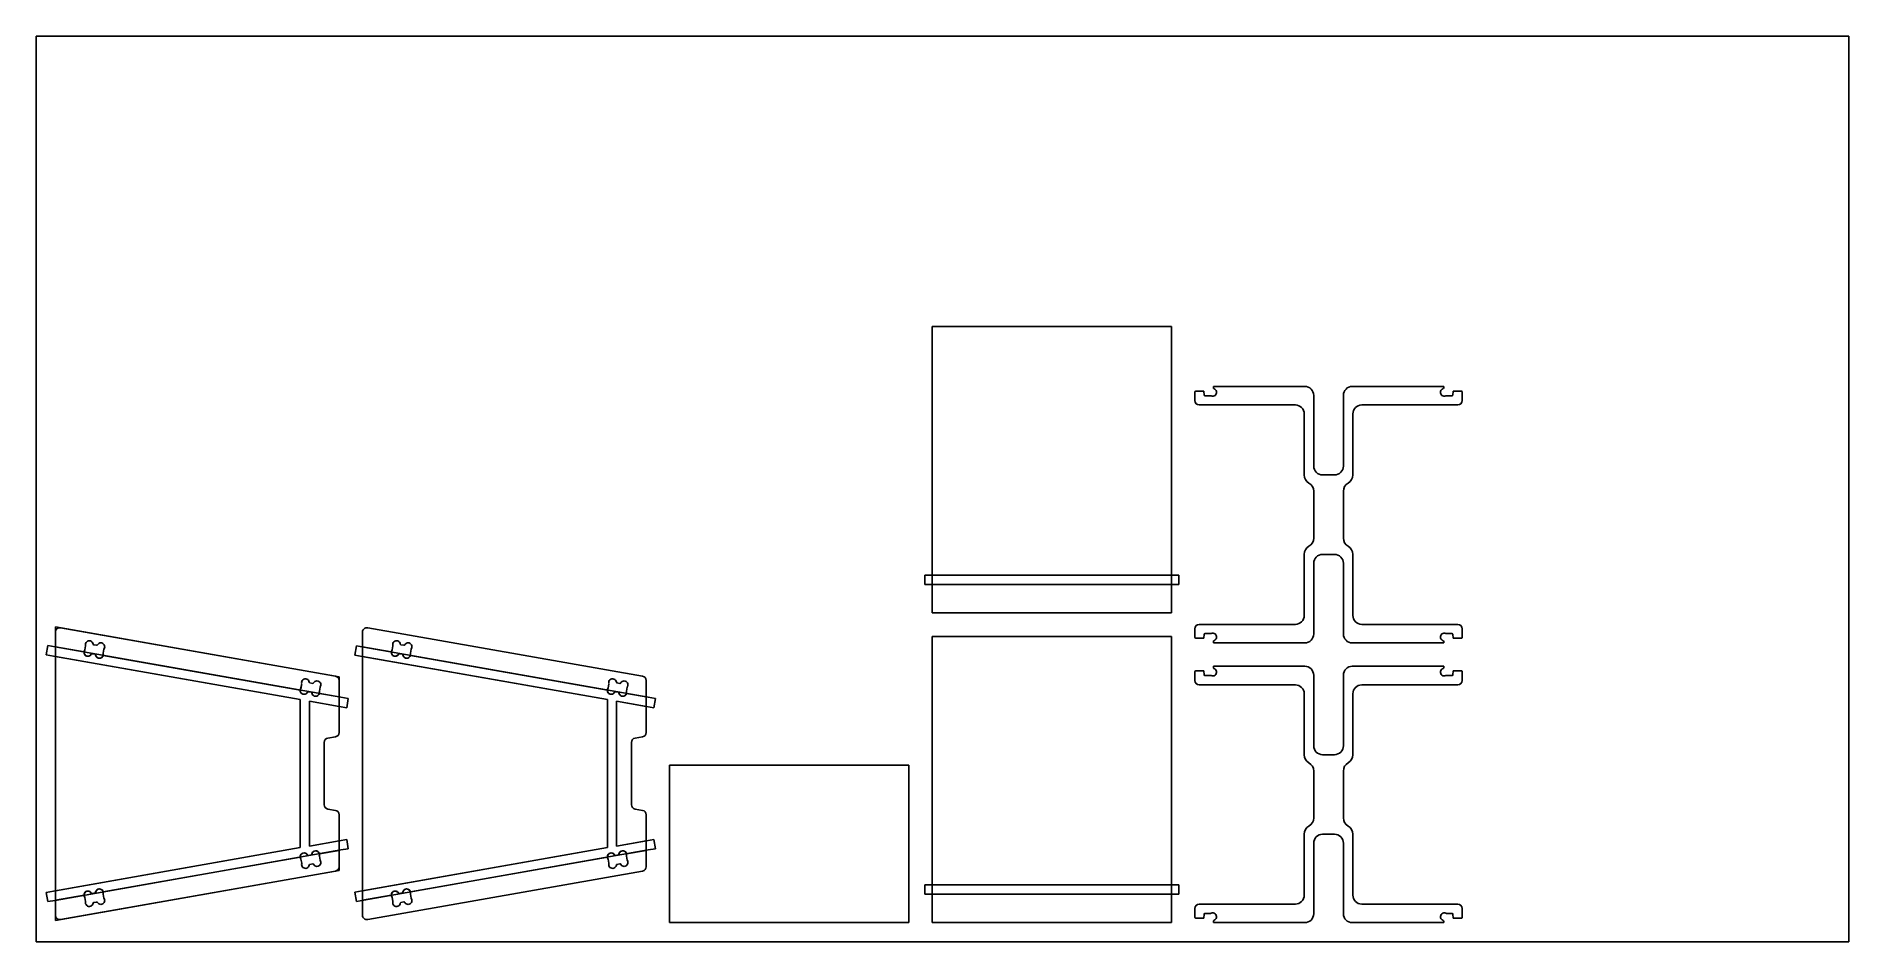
# Model space of a CAD drawing. Extents: x 0 to 2440, y 4 to 1224.
import ezdxf

# ---------------------------------------------------------------- set-up
doc = ezdxf.new("R2010")
doc.units = 0
doc.layers.get('0').update_dxf_attribs({"linetype": 'CONTINUOUS'})
for name, color, linetype in [('BOX_STOCK', 1, 'CONTINUOUS'), ('POCKETS', 171, 'CONTINUOUS'), ('PROFILES_INSIDE', 4, 'CONTINUOUS'), ('PROFILES_OUTSIDE', 6, 'CONTINUOUS')]:
    doc.layers.add(name, color=color, linetype=linetype)

msp = doc.modelspace()

# ---------------------------------------------------------------- linework, layer by layer
at = {"color": 7, "linetype": 'CONTINUOUS'}
for p, q in [((1528.4, 833.1), (1206.4, 833.1)), ((1206.4, 833.1), (1206.4, 498.2)), ((1528.4, 498.2), (1528.4, 833.1)), ((1559.9, 745.2), (1559.9, 733.5)), ((1560.9, 746.2), (1572.1, 746.2)), ((1572.1, 746.2), (1572.5, 740.9)), ((1573.5, 740), (1581.4, 740)), ((1584.9, 752.5), (1584.9, 750.5)), ((1707.9, 752.5), (1584.9, 752.5)), ((1719.9, 645.3), (1719.9, 740.5)), ((1759.9, 740.5), (1759.9, 645.3)), ((1894.9, 752.5), (1771.9, 752.5)), ((1894.9, 750.5), (1894.9, 752.5)), ((1898.3, 740), (1906.3, 740)), ((1907.3, 740.9), (1907.6, 746.2)), ((1907.6, 746.2), (1918.9, 746.2)), ((1919.9, 733.5), (1919.9, 745.2)), ((1565.9, 727.5), (1695.2, 727.5)), ((1707.2, 715.5), (1707.2, 633.3)), ((1772.6, 633.3), (1772.6, 715.5)), ((1784.6, 727.5), (1913.9, 727.5)), ((1719.9, 611.3), (1719.9, 548.2)), ((1747.9, 633.3), (1731.9, 633.3)), ((1759.9, 548.2), (1759.9, 611.3)), ((1707.2, 526.2), (1707.2, 444)), ((1719.9, 419), (1719.9, 514.2)), ((1731.9, 526.2), (1747.9, 526.2)), ((1759.9, 514.2), (1759.9, 419)), ((1772.6, 444), (1772.6, 526.2)), ((1528.4, 498.2), (1206.4, 498.2)), ((1206.4, 485.8), (1206.4, 498.2)), ((1528.4, 498.2), (1528.4, 485.8)), ((1206.4, 485.8), (1206.4, 447.3)), ((1206.4, 485.8), (1528.4, 485.8)), ((1528.4, 447.3), (1528.4, 485.8)), ((1206.4, 447.3), (1528.4, 447.3)), ((25.9, 401.6), (25.9, 421.5)), ((33, 427.4), (403, 362.2)), ((439.4, 421.5), (439.4, 401.6)), ((816.5, 362.2), (446.5, 427.4)), ((1528.4, 415.8), (1206.4, 415.8)), ((1206.4, 415.8), (1206.4, 80.9)), ((1528.4, 80.9), (1528.4, 415.8)), ((1559.9, 426), (1559.9, 414.3)), ((1695.2, 432), (1565.9, 432)), ((1572.5, 418.6), (1572.1, 413.3)), ((1581.4, 419.5), (1573.5, 419.5)), ((1913.9, 432), (1784.6, 432)), ((1906.3, 419.5), (1898.3, 419.5)), ((1907.6, 413.3), (1907.3, 418.6)), ((1919.9, 414.3), (1919.9, 426)), ((25.9, 401.6), (64.6, 394.8)), ((25.9, 401.6), (25.9, 388.7)), ((65.7, 397.6), (66.6, 402.9)), ((75.4, 392.4), (79.4, 391.7)), ((77.5, 404.5), (81.5, 403.8)), ((91.2, 398.6), (90.3, 393.2)), ((478.2, 394.8), (439.4, 401.6)), ((439.4, 388.7), (439.4, 401.6)), ((479.3, 397.6), (480.2, 402.9)), ((489, 392.3), (493, 391.6)), ((491.2, 404.5), (495.1, 403.8)), ((504.9, 398.6), (503.9, 393.2)), ((1572.1, 413.3), (1560.9, 413.3)), ((1584.9, 409), (1584.9, 407)), ((1584.9, 407), (1707.9, 407)), ((1771.9, 407), (1894.9, 407)), ((1894.9, 407), (1894.9, 409)), ((1918.9, 413.3), (1907.6, 413.3)), ((25.9, 73), (25.9, 388.7)), ((355.6, 330.6), (25.9, 388.7)), ((90.3, 390.2), (355.6, 343.5)), ((439.4, 388.7), (439.4, 73)), ((439.4, 388.7), (769.1, 330.6)), ((769.1, 343.5), (504, 390.2)), ((1559.9, 368.3), (1559.9, 356.5)), ((1560.9, 369.3), (1572.1, 369.3)), ((1572.1, 369.3), (1572.5, 364)), ((1584.9, 375.5), (1584.9, 373.5)), ((1707.9, 375.5), (1584.9, 375.5)), ((1894.9, 375.5), (1771.9, 375.5)), ((1894.9, 373.5), (1894.9, 375.5)), ((1907.3, 364), (1907.6, 369.3)), ((1907.6, 369.3), (1918.9, 369.3)), ((1919.9, 356.5), (1919.9, 368.3)), ((356.6, 346.3), (357.6, 351.6)), ((368.5, 353.2), (372.5, 352.5)), ((382.2, 347.3), (381.3, 341.9)), ((407.9, 356.3), (407.9, 334.2)), ((770.1, 346.3), (771.1, 351.6)), ((782, 353.2), (786, 352.5)), ((795.7, 347.3), (794.7, 341.9)), ((821.4, 334.2), (821.4, 356.3)), ((1565.9, 350.5), (1695.2, 350.5)), ((1573.5, 363), (1581.4, 363)), ((1719.9, 268.4), (1719.9, 363.5)), ((1759.9, 363.5), (1759.9, 268.4)), ((1784.6, 350.5), (1913.9, 350.5)), ((1898.3, 363), (1906.3, 363)), ((355.6, 131.2), (355.6, 330.6)), ((366.4, 341.1), (370.3, 340.4)), ((367.9, 328.4), (367.9, 133.3)), ((407.9, 321.4), (367.9, 328.4)), ((381.3, 338.9), (407.9, 334.2)), ((407.9, 321.4), (407.9, 334.2)), ((407.9, 321.4), (407.9, 286.3)), ((769.1, 330.6), (769.1, 131.2)), ((779.8, 341.1), (783.8, 340.4)), ((781.4, 133.3), (781.4, 328.4)), ((781.4, 328.4), (821.4, 321.4)), ((821.4, 334.2), (794.8, 338.9)), ((821.4, 334.2), (821.4, 321.4)), ((821.4, 286.3), (821.4, 321.4)), ((1707.2, 338.5), (1707.2, 256.4)), ((1772.6, 256.4), (1772.6, 338.5)), ((387.9, 189), (387.9, 272.8)), ((392.9, 278.7), (403, 280.4)), ((801.4, 272.8), (801.4, 189)), ((816.5, 280.4), (806.4, 278.7)), ((1747.9, 256.4), (1731.9, 256.4)), ((1174.9, 242.1), (852.9, 242.1)), ((852.9, 242.1), (852.9, 30.1)), ((1174.9, 30.1), (1174.9, 242.1)), ((1719.9, 234.4), (1719.9, 171.2)), ((1759.9, 171.2), (1759.9, 234.4)), ((403, 181.3), (392.9, 183.1)), ((407.9, 175.4), (407.9, 140.4)), ((806.4, 183.1), (816.5, 181.3)), ((821.4, 140.4), (821.4, 175.4)), ((1707.2, 149.2), (1707.2, 67.1)), ((1731.9, 149.2), (1747.9, 149.2)), ((1772.6, 67.1), (1772.6, 149.2)), ((25.9, 73), (355.6, 131.2)), ((367.9, 133.3), (407.9, 140.4)), ((407.9, 127.5), (381.3, 122.8)), ((407.9, 127.5), (407.9, 140.4)), ((407.9, 127.5), (407.9, 105.5)), ((769.1, 131.2), (439.4, 73)), ((821.4, 140.4), (781.4, 133.3)), ((794.8, 122.8), (821.4, 127.5)), ((821.4, 140.4), (821.4, 127.5)), ((821.4, 105.5), (821.4, 127.5)), ((1719.9, 42.1), (1719.9, 137.2)), ((1759.9, 137.2), (1759.9, 42.1)), ((403, 99.6), (33, 34.3)), ((355.6, 118.3), (90.3, 71.5)), ((357.6, 110.1), (356.6, 115.5)), ((370.3, 121.4), (366.4, 120.7)), ((372.5, 109.3), (368.5, 108.6)), ((381.3, 119.8), (382.2, 114.5)), ((446.5, 34.3), (816.5, 99.6)), ((504, 71.5), (769.1, 118.3)), ((771.1, 110.1), (770.1, 115.5)), ((783.8, 121.4), (779.8, 120.7)), ((786, 109.3), (782, 108.6)), ((794.7, 119.8), (795.7, 114.5)), ((1206.4, 80.9), (1528.4, 80.9)), ((1206.4, 68.6), (1206.4, 80.9)), ((1528.4, 80.9), (1528.4, 68.6)), ((25.9, 73), (25.9, 60.2)), ((64.6, 67), (25.9, 60.2)), ((25.9, 40.2), (25.9, 60.2)), ((66.6, 58.8), (65.7, 64.2)), ((79.4, 70.1), (75.4, 69.4)), ((81.5, 57.9), (77.5, 57.2)), ((90.3, 68.5), (91.2, 63.2)), ((439.4, 60.2), (439.4, 73)), ((439.4, 60.2), (478.2, 67)), ((439.4, 60.2), (439.4, 40.2)), ((480.2, 58.9), (479.3, 64.2)), ((493, 70.1), (489, 69.4)), ((495.1, 58), (491.2, 57.3)), ((503.9, 68.5), (504.9, 63.2)), ((1206.4, 68.6), (1206.4, 30.1)), ((1528.4, 68.6), (1206.4, 68.6)), ((1528.4, 30.1), (1528.4, 68.6)), ((1559.9, 49.1), (1559.9, 37.3)), ((1695.2, 55.1), (1565.9, 55.1)), ((1913.9, 55.1), (1784.6, 55.1)), ((1919.9, 37.3), (1919.9, 49.1)), ((852.9, 30.1), (1174.9, 30.1)), ((1206.4, 30.1), (1528.4, 30.1)), ((1572.1, 36.3), (1560.9, 36.3)), ((1572.5, 41.6), (1572.1, 36.3)), ((1581.4, 42.6), (1573.5, 42.6)), ((1584.9, 32.1), (1584.9, 30.1)), ((1584.9, 30.1), (1707.9, 30.1)), ((1771.9, 30.1), (1894.9, 30.1)), ((1894.9, 30.1), (1894.9, 32.1)), ((1906.3, 42.6), (1898.3, 42.6)), ((1907.6, 36.3), (1907.3, 41.6)), ((1918.9, 36.3), (1907.6, 36.3))]:
    msp.add_line(p, q, dxfattribs=at)
for centre, radius, start, end in [((1560.9, 745.2), 1, 90, 180), ((1565.9, 733.5), 6, 180, 270), ((1573.5, 741), 1, 183.6619, 270), ((1581.4, 739), 1, 65.1121, 90), ((1584, 744.6), 5.17, 245.1121, 72.3995), ((1585.9, 750.5), 1, 180, 252.3995), ((1707.9, 740.5), 12, 0, 90), ((1771.9, 740.5), 12, 90, 180), ((1895.7, 744.6), 5.17, 107.6005, 294.8879), ((1893.9, 750.5), 1, 287.6005, 0), ((1898.3, 739), 1, 90, 114.8879), ((1906.3, 741), 1, 270, 356.3381), ((1913.9, 733.5), 6, 270, 0), ((1918.9, 745.2), 1, 0, 90), ((1695.2, 715.5), 12, 0, 90), ((1784.6, 715.5), 12, 90, 180), ((1731.9, 645.3), 12, 180, 270), ((1747.9, 645.3), 12, 270, 0), ((1719.9, 633.3), 12.7, 180, 240), ((1707.2, 611.3), 12.7, 0, 60), ((1772.6, 611.3), 12.7, 120, 180), ((1759.9, 633.3), 12.7, 300, 0), ((1719.9, 526.2), 12.7, 120, 180), ((1707.2, 548.2), 12.7, 300, 0), ((1772.6, 548.2), 12.7, 180, 240), ((1759.9, 526.2), 12.7, 0, 60), ((1731.9, 514.2), 12, 90, 180), ((1747.9, 514.2), 12, 0, 90), ((1695.2, 444), 12, 270, 0), ((1784.6, 444), 12, 180, 270), ((31.9, 421.5), 6, 80, 180), ((445.4, 421.5), 6, 80, 180), ((1565.9, 426), 6, 90, 180), ((1573.5, 418.5), 1, 90, 176.3381), ((1581.4, 420.5), 1, 270, 294.8879), ((1584, 414.9), 5.17, 287.6005, 114.8879), ((1707.9, 419), 12, 270, 0), ((1771.9, 419), 12, 180, 270), ((1895.7, 414.9), 5.17, 65.1121, 252.3995), ((1898.3, 420.5), 1, 245.1121, 270), ((1906.3, 418.5), 1, 3.6619, 90), ((1913.9, 426), 6, 0, 90), ((69.7, 394.2), 5.17, 145.1121, 173.9447), ((69.7, 394.2), 5.17, 173.9447, 332.3995), ((64.7, 397.8), 1, 325.1121, 350), ((71.6, 404.7), 5.17, 7.6005, 194.8878), ((65.6, 403.1), 1, 350, 14.8878), ((75.2, 391.4), 1, 80, 152.3995), ((77.7, 405.5), 1, 187.6005, 260), ((79.2, 390.7), 1, 7.6005, 80), ((85.3, 391.5), 5.17, 187.6005, 346.0552), ((81.7, 404.8), 1, 260, 332.3995), ((87.2, 401.9), 5.17, 325.1122, 152.3995), ((91.3, 393.1), 1, 170, 194.8879), ((85.3, 391.5), 5.17, 346.0552, 14.8879), ((92.2, 398.4), 1, 145.1122, 170), ((483.4, 394.2), 5.17, 145.1121, 173.9447), ((483.4, 394.2), 5.17, 173.9447, 332.3995), ((478.3, 397.7), 1, 325.1121, 350), ((485.2, 404.7), 5.17, 7.6005, 194.8878), ((479.3, 403.1), 1, 350, 14.8878), ((488.8, 391.4), 1, 80, 152.3995), ((491.3, 405.5), 1, 187.6005, 260), ((492.8, 390.6), 1, 7.6005, 80), ((498.9, 391.5), 5.17, 187.6005, 346.0552), ((495.3, 404.8), 1, 260, 332.3995), ((500.8, 401.9), 5.17, 325.1122, 152.3995), ((504.9, 393.1), 1, 170, 194.8879), ((498.9, 391.5), 5.17, 346.0552, 14.8879), ((505.8, 398.4), 1, 145.1122, 170), ((1560.9, 414.3), 1, 180, 270), ((1585.9, 409), 1, 107.6005, 180), ((1893.9, 409), 1, 0, 72.3995), ((1918.9, 414.3), 1, 270, 0), ((1560.9, 368.3), 1, 90, 180), ((1584, 367.6), 5.17, 245.1121, 72.3995), ((1585.9, 373.5), 1, 180, 252.3995), ((1707.9, 363.5), 12, 0, 90), ((1771.9, 363.5), 12, 90, 180), ((1895.7, 367.6), 5.17, 107.6005, 294.8879), ((1893.9, 373.5), 1, 287.6005, 0), ((1918.9, 368.3), 1, 0, 90), ((360.7, 342.9), 5.17, 145.1121, 173.9447), ((360.7, 342.9), 5.17, 173.9447, 332.3995), ((355.7, 346.5), 1, 325.1121, 350), ((362.6, 353.4), 5.17, 7.6005, 194.8878), ((356.6, 351.8), 1, 350, 14.8878), ((368.7, 354.2), 1, 187.6005, 260), ((372.7, 353.5), 1, 260, 332.3995), ((378.1, 350.6), 5.17, 325.1122, 152.3995), ((382.3, 341.8), 1, 170, 194.8879), ((383.2, 347.1), 1, 145.1122, 170), ((401.9, 356.3), 6, 0, 80), ((774.2, 342.9), 5.17, 173.9447, 332.3995), ((774.2, 342.9), 5.17, 145.1121, 173.9447), ((769.1, 346.5), 1, 325.1121, 350), ((776, 353.4), 5.17, 7.6005, 194.8878), ((770.1, 351.8), 1, 350, 14.8878), ((782.2, 354.2), 1, 187.6005, 260), ((786.1, 353.5), 1, 260, 332.3995), ((791.6, 350.6), 5.17, 325.1122, 152.3995), ((795.7, 341.8), 1, 170, 194.8879), ((796.7, 347.1), 1, 145.1122, 170), ((815.4, 356.3), 6, 0, 80), ((1565.9, 356.5), 6, 180, 270), ((1573.5, 364), 1, 183.6619, 270), ((1581.4, 362), 1, 65.1121, 90), ((1695.2, 338.5), 12, 0, 90), ((1784.6, 338.5), 12, 90, 180), ((1898.3, 362), 1, 90, 114.8879), ((1906.3, 364), 1, 270, 356.3381), ((1913.9, 356.5), 6, 270, 0), ((366.2, 340.1), 1, 80, 152.3995), ((370.2, 339.4), 1, 7.6005, 80), ((376.3, 340.2), 5.17, 187.6005, 346.0552), ((376.3, 340.2), 5.17, 346.0552, 14.8879), ((779.7, 340.1), 1, 80, 152.3995), ((783.7, 339.4), 1, 7.6005, 80), ((789.8, 340.2), 5.17, 187.6005, 346.0552), ((789.8, 340.2), 5.17, 346.0552, 14.8879), ((393.9, 272.8), 6, 100, 180), ((401.9, 286.3), 6, 280, 0), ((807.4, 272.8), 6, 100, 180), ((815.4, 286.3), 6, 280, 0), ((1719.9, 256.4), 12.7, 180, 240), ((1707.2, 234.4), 12.7, 0, 60), ((1731.9, 268.4), 12, 180, 270), ((1747.9, 268.4), 12, 270, 0), ((1772.6, 234.4), 12.7, 120, 180), ((1759.9, 256.4), 12.7, 300, 0), ((393.9, 189), 6, 180, 260), ((401.9, 175.4), 6, 0, 80), ((807.4, 189), 6, 180, 260), ((815.4, 175.4), 6, 0, 80), ((1707.2, 171.2), 12.7, 300, 0), ((1772.6, 171.2), 12.7, 180, 240), ((1719.9, 149.2), 12.7, 120, 180), ((1731.9, 137.2), 12, 90, 180), ((1747.9, 137.2), 12, 0, 90), ((1759.9, 149.2), 12.7, 0, 60), ((360.7, 118.8), 5.17, 27.6005, 186.0552), ((370.2, 122.4), 1, 280, 352.3995), ((376.3, 121.6), 5.17, 13.9447, 172.3995), ((376.3, 121.6), 5.17, 345.1122, 13.9447), ((774.2, 118.8), 5.17, 27.6005, 186.0552), ((783.7, 122.4), 1, 280, 352.3995), ((789.8, 121.6), 5.17, 13.9447, 172.3995), ((789.8, 121.6), 5.17, 345.1122, 13.9447), ((360.7, 118.8), 5.17, 186.0552, 214.8878), ((355.7, 115.3), 1, 10, 34.8878), ((362.6, 108.4), 5.17, 165.1121, 352.3995), ((356.6, 110), 1, 345.1121, 10), ((366.2, 121.7), 1, 207.6005, 280), ((368.7, 107.6), 1, 100, 172.3995), ((372.7, 108.3), 1, 27.6005, 100), ((378.1, 111.1), 5.17, 207.6005, 34.8879), ((382.3, 120), 1, 165.1122, 190), ((383.2, 114.7), 1, 190, 214.8879), ((401.9, 105.5), 6, 280, 0), ((774.2, 118.8), 5.17, 186.0552, 214.8878), ((769.1, 115.3), 1, 10, 34.8878), ((776, 108.4), 5.17, 165.1121, 352.3995), ((770.1, 110), 1, 345.1121, 10), ((779.7, 121.7), 1, 207.6005, 280), ((782.2, 107.6), 1, 100, 172.3995), ((786.1, 108.3), 1, 27.6005, 100), ((791.6, 111.1), 5.17, 207.6005, 34.8879), ((795.7, 120), 1, 165.1122, 190), ((796.7, 114.7), 1, 190, 214.8879), ((815.4, 105.5), 6, 280, 0), ((85.3, 70.3), 5.17, 13.9447, 172.3995), ((498.9, 70.3), 5.17, 13.9447, 172.3995), ((69.7, 67.5), 5.17, 27.6005, 186.0552), ((69.7, 67.5), 5.17, 186.0552, 214.8878), ((64.7, 64), 1, 10, 34.8878), ((71.6, 57.1), 5.17, 165.1121, 352.3995), ((65.6, 58.7), 1, 345.1121, 10), ((75.2, 70.4), 1, 207.6005, 280), ((77.7, 56.3), 1, 100, 172.3995), ((79.2, 71.1), 1, 280, 352.3995), ((81.7, 57), 1, 27.6005, 100), ((87.2, 59.8), 5.17, 207.6005, 34.8879), ((85.3, 70.3), 5.17, 345.1122, 13.9447), ((91.3, 68.7), 1, 165.1122, 190), ((92.2, 63.3), 1, 190, 214.8879), ((483.4, 67.5), 5.17, 27.6005, 186.0552), ((483.4, 67.5), 5.17, 186.0552, 214.8878), ((478.3, 64), 1, 10, 34.8878), ((485.2, 57.1), 5.17, 165.1121, 352.3995), ((479.3, 58.7), 1, 345.1121, 10), ((488.8, 70.4), 1, 207.6005, 280), ((491.3, 56.3), 1, 100, 172.3995), ((492.8, 71.1), 1, 280, 352.3995), ((495.3, 57), 1, 27.6005, 100), ((500.8, 59.8), 5.17, 207.6005, 34.8879), ((498.9, 70.3), 5.17, 345.1122, 13.9447), ((504.9, 68.7), 1, 165.1122, 190), ((505.8, 63.4), 1, 190, 214.8879), ((1565.9, 49.1), 6, 90, 180), ((1695.2, 67.1), 12, 270, 0), ((1784.6, 67.1), 12, 180, 270), ((1913.9, 49.1), 6, 0, 90), ((31.9, 40.2), 6, 180, 280), ((445.4, 40.2), 6, 180, 280), ((1560.9, 37.3), 1, 180, 270), ((1573.5, 41.6), 1, 90, 176.3381), ((1581.4, 43.6), 1, 270, 294.8879), ((1584, 38), 5.17, 287.6005, 114.8879), ((1585.9, 32.1), 1, 107.6005, 180), ((1707.9, 42.1), 12, 270, 0), ((1771.9, 42.1), 12, 180, 270), ((1895.7, 38), 5.17, 65.1121, 252.3995), ((1893.9, 32.1), 1, 0, 72.3995), ((1898.3, 43.6), 1, 245.1121, 270), ((1906.3, 41.6), 1, 3.6619, 90), ((1918.9, 37.3), 1, 270, 0)]:
    msp.add_arc(centre, radius, start, end, dxfattribs=at)
at = {"layer": 'BOX_STOCK'}
for p, q in [((2440.2, 1224.3), (0.2, 1224.3)), ((0.2, 1224.3), (0.2, 4.3)), ((2440.2, 4.3), (2440.2, 1224.3)), ((0.2, 4.3), (2440.2, 4.3))]:
    msp.add_line(p, q, dxfattribs=at)
at = {"layer": 'POCKETS'}
for p, q in [((1538.4, 498.2), (1196.4, 498.2)), ((1196.4, 498.2), (1196.4, 485.8)), ((1538.4, 485.8), (1538.4, 498.2)), ((1196.4, 485.8), (1538.4, 485.8)), ((15.8, 403.4), (13.6, 390.9)), ((13.6, 390.9), (23.5, 389.2)), ((25.7, 401.6), (15.8, 403.4)), ((410.4, 333.8), (25.7, 401.6)), ((431.4, 403), (429.2, 390.5)), ((429.2, 390.5), (439, 388.8)), ((441.2, 401.3), (431.4, 403)), ((823.9, 333.8), (441.2, 401.3)), ((23.5, 389.2), (355.6, 330.6)), ((439, 388.8), (769.1, 330.6)), ((355.6, 330.6), (355.6, 131.2)), ((367.9, 328.4), (408.2, 321.3)), ((367.9, 133.3), (367.9, 328.4)), ((408.2, 321.3), (418.1, 319.6)), ((420.3, 332.1), (410.4, 333.8)), ((418.1, 319.6), (420.3, 332.1)), ((769.1, 330.6), (769.1, 131.2)), ((781.4, 328.4), (821.7, 321.3)), ((781.4, 133.3), (781.4, 328.4)), ((821.7, 321.3), (831.6, 319.6)), ((833.8, 332.1), (823.9, 333.8)), ((831.6, 319.6), (833.8, 332.1)), ((355.6, 131.2), (23.5, 72.6)), ((25.7, 60.1), (410.4, 128)), ((408.2, 140.4), (367.9, 133.3)), ((418.1, 142.2), (408.2, 140.4)), ((410.4, 128), (420.3, 129.7)), ((420.3, 129.7), (418.1, 142.2)), ((769.1, 131.2), (439, 73)), ((441.2, 60.5), (823.9, 128)), ((821.7, 140.4), (781.4, 133.3)), ((831.6, 142.2), (821.7, 140.4)), ((823.9, 128), (833.8, 129.7)), ((833.8, 129.7), (831.6, 142.2)), ((1538.4, 80.9), (1196.4, 80.9)), ((1196.4, 80.9), (1196.4, 68.6)), ((1538.4, 68.6), (1538.4, 80.9)), ((23.5, 72.6), (13.6, 70.9)), ((13.6, 70.9), (15.8, 58.4)), ((15.8, 58.4), (25.7, 60.1)), ((439, 73), (429.2, 71.2)), ((429.2, 71.2), (431.4, 58.7)), ((431.4, 58.7), (441.2, 60.5)), ((1196.4, 68.6), (1538.4, 68.6))]:
    msp.add_line(p, q, dxfattribs=at)
at = {"layer": 'PROFILES_INSIDE'}
for p, q in [((66.6, 402.9), (65.7, 397.6)), ((75.4, 392.4), (79.4, 391.7)), ((81.5, 403.8), (77.5, 404.5)), ((90.3, 393.2), (91.2, 398.6)), ((480.2, 402.9), (479.3, 397.6)), ((489, 392.3), (493, 391.6)), ((495.1, 403.8), (491.2, 404.5)), ((503.9, 393.2), (504.9, 398.6)), ((357.6, 351.6), (356.6, 346.3)), ((372.5, 352.5), (368.5, 353.2)), ((381.3, 341.9), (382.2, 347.3)), ((771.1, 351.6), (770.1, 346.3)), ((786, 352.5), (782, 353.2)), ((794.7, 341.9), (795.7, 347.3)), ((366.4, 341.1), (370.3, 340.4)), ((779.8, 341.1), (783.8, 340.4)), ((356.6, 115.5), (357.6, 110.1)), ((370.3, 121.4), (366.4, 120.7)), ((368.5, 108.6), (372.5, 109.3)), ((382.2, 114.5), (381.3, 119.8)), ((770.1, 115.5), (771.1, 110.1)), ((783.8, 121.4), (779.8, 120.7)), ((782, 108.6), (786, 109.3)), ((795.7, 114.5), (794.7, 119.8)), ((65.7, 64.2), (66.6, 58.8)), ((79.4, 70.1), (75.4, 69.4)), ((77.5, 57.2), (81.5, 57.9)), ((91.2, 63.2), (90.3, 68.5)), ((479.3, 64.2), (480.2, 58.9)), ((493, 70.1), (489, 69.4)), ((491.2, 57.3), (495.1, 58)), ((504.9, 63.2), (503.9, 68.5))]:
    msp.add_line(p, q, dxfattribs=at)
for centre, radius, start, end in [((69.7, 394.2), 5.17, 145.1121, 332.3995), ((64.7, 397.8), 1, 325.1121, 350), ((71.6, 404.7), 5.17, 7.6005, 194.8878), ((65.6, 403.1), 1, 350, 14.8878), ((75.2, 391.4), 1, 80, 152.3995), ((77.7, 405.5), 1, 187.6005, 260), ((79.2, 390.7), 1, 7.6005, 80), ((85.3, 391.5), 5.17, 187.6005, 14.8879), ((81.7, 404.8), 1, 260, 332.3995), ((87.2, 401.9), 5.17, 325.1122, 152.3995), ((91.3, 393.1), 1, 170, 194.8879), ((92.2, 398.4), 1, 145.1122, 170), ((483.4, 394.2), 5.17, 145.1121, 332.3995), ((478.3, 397.7), 1, 325.1121, 350), ((485.2, 404.7), 5.17, 7.6005, 194.8878), ((479.3, 403.1), 1, 350, 14.8878), ((488.8, 391.4), 1, 80, 152.3995), ((491.3, 405.5), 1, 187.6005, 260), ((492.8, 390.6), 1, 7.6005, 80), ((498.9, 391.5), 5.17, 187.6005, 14.8879), ((495.3, 404.8), 1, 260, 332.3995), ((500.8, 401.9), 5.17, 325.1122, 152.3995), ((504.9, 393.1), 1, 170, 194.8879), ((505.8, 398.4), 1, 145.1122, 170), ((360.7, 342.9), 5.17, 145.1121, 332.3995), ((355.7, 346.5), 1, 325.1121, 350), ((362.6, 353.4), 5.17, 7.6005, 194.8878), ((356.6, 351.8), 1, 350, 14.8878), ((368.7, 354.2), 1, 187.6005, 260), ((372.7, 353.5), 1, 260, 332.3995), ((378.1, 350.6), 5.17, 325.1122, 152.3995), ((382.3, 341.8), 1, 170, 194.8879), ((383.2, 347.1), 1, 145.1122, 170), ((774.2, 342.9), 5.17, 145.1121, 332.3995), ((769.1, 346.5), 1, 325.1121, 350), ((776, 353.4), 5.17, 7.6005, 194.8878), ((770.1, 351.8), 1, 350, 14.8878), ((782.2, 354.2), 1, 187.6005, 260), ((786.1, 353.5), 1, 260, 332.3995), ((791.6, 350.6), 5.17, 325.1122, 152.3995), ((795.7, 341.8), 1, 170, 194.8879), ((796.7, 347.1), 1, 145.1122, 170), ((366.2, 340.1), 1, 80, 152.3995), ((370.2, 339.4), 1, 7.6005, 80), ((376.3, 340.2), 5.17, 187.6005, 14.8879), ((779.7, 340.1), 1, 80, 152.3995), ((783.7, 339.4), 1, 7.6005, 80), ((789.8, 340.2), 5.17, 187.6005, 14.8879), ((360.7, 118.8), 5.17, 27.6005, 214.8878), ((370.2, 122.4), 1, 280, 352.3995), ((376.3, 121.6), 5.17, 345.1122, 172.3995), ((774.2, 118.8), 5.17, 27.6005, 214.8878), ((783.7, 122.4), 1, 280, 352.3995), ((789.8, 121.6), 5.17, 345.1122, 172.3995), ((355.7, 115.3), 1, 10, 34.8878), ((362.6, 108.4), 5.17, 165.1121, 352.3995), ((356.6, 110), 1, 345.1121, 10), ((366.2, 121.7), 1, 207.6005, 280), ((368.7, 107.6), 1, 100, 172.3995), ((372.7, 108.3), 1, 27.6005, 100), ((378.1, 111.1), 5.17, 207.6005, 34.8879), ((382.3, 120), 1, 165.1122, 190), ((383.2, 114.7), 1, 190, 214.8879), ((401.9, 105.5), 6, 280, 0), ((769.1, 115.3), 1, 10, 34.8878), ((776, 108.4), 5.17, 165.1121, 352.3995), ((770.1, 110), 1, 345.1121, 10), ((779.7, 121.7), 1, 207.6005, 280), ((782.2, 107.6), 1, 100, 172.3995), ((786.1, 108.3), 1, 27.6005, 100), ((791.6, 111.1), 5.17, 207.6005, 34.8879), ((795.7, 120), 1, 165.1122, 190), ((796.7, 114.7), 1, 190, 214.8879), ((85.3, 70.3), 5.17, 345.1122, 172.3995), ((498.9, 70.3), 5.17, 345.1122, 172.3995), ((69.7, 67.5), 5.17, 27.6005, 214.8878), ((64.7, 64), 1, 10, 34.8878), ((71.6, 57.1), 5.17, 165.1121, 352.3995), ((65.6, 58.7), 1, 345.1121, 10), ((75.2, 70.4), 1, 207.6005, 280), ((77.7, 56.3), 1, 100, 172.3995), ((79.2, 71.1), 1, 280, 352.3995), ((81.7, 57), 1, 27.6005, 100), ((87.2, 59.8), 5.17, 207.6005, 34.8879), ((91.3, 68.7), 1, 165.1122, 190), ((92.2, 63.3), 1, 190, 214.8879), ((483.4, 67.5), 5.17, 27.6005, 214.8878), ((478.3, 64), 1, 10, 34.8878), ((485.2, 57.1), 5.17, 165.1121, 352.3995), ((479.3, 58.7), 1, 345.1121, 10), ((488.8, 70.4), 1, 207.6005, 280), ((491.3, 56.3), 1, 100, 172.3995), ((492.8, 71.1), 1, 280, 352.3995), ((495.3, 57), 1, 27.6005, 100), ((500.8, 59.8), 5.17, 207.6005, 34.8879), ((504.9, 68.7), 1, 165.1122, 190), ((505.8, 63.4), 1, 190, 214.8879)]:
    msp.add_arc(centre, radius, start, end, dxfattribs=at)
at = {"layer": 'PROFILES_OUTSIDE'}
for p, q in [((1206.4, 833.1), (1206.4, 447.3)), ((1528.4, 833.1), (1206.4, 833.1)), ((1528.4, 447.3), (1528.4, 833.1)), ((1559.9, 745.2), (1559.9, 733.5)), ((1572.1, 746.2), (1560.9, 746.2)), ((1572.5, 740.9), (1572.1, 746.2)), ((1581.4, 740), (1573.5, 740)), ((1584.9, 752.5), (1584.9, 750.5)), ((1707.9, 752.5), (1584.9, 752.5)), ((1719.9, 645.3), (1719.9, 740.5)), ((1759.9, 740.5), (1759.9, 645.3)), ((1894.9, 752.5), (1771.9, 752.5)), ((1894.9, 750.5), (1894.9, 752.5)), ((1906.3, 740), (1898.3, 740)), ((1907.6, 746.2), (1907.3, 740.9)), ((1918.9, 746.2), (1907.6, 746.2)), ((1919.9, 733.5), (1919.9, 745.2)), ((1565.9, 727.5), (1695.2, 727.5)), ((1707.2, 715.5), (1707.2, 633.3)), ((1772.6, 633.3), (1772.6, 715.5)), ((1784.6, 727.5), (1913.9, 727.5)), ((1719.9, 611.3), (1719.9, 548.2)), ((1747.9, 633.3), (1731.9, 633.3)), ((1759.9, 548.2), (1759.9, 611.3)), ((1707.2, 526.2), (1707.2, 444)), ((1719.9, 419), (1719.9, 514.2)), ((1731.9, 526.2), (1747.9, 526.2)), ((1759.9, 514.2), (1759.9, 419)), ((1772.6, 444), (1772.6, 526.2)), ((1206.4, 447.3), (1528.4, 447.3)), ((407.9, 361.3), (25.9, 428.7)), ((25.9, 428.7), (25.9, 33.1)), ((439.4, 421.5), (439.4, 40.2)), ((816.5, 362.2), (446.5, 427.4)), ((1528.4, 415.8), (1206.4, 415.8)), ((1206.4, 415.8), (1206.4, 30.1)), ((1528.4, 30.1), (1528.4, 415.8)), ((1559.9, 426), (1559.9, 414.3)), ((1695.2, 432), (1565.9, 432)), ((1572.1, 413.3), (1572.5, 418.6)), ((1573.5, 419.5), (1581.4, 419.5)), ((1913.9, 432), (1784.6, 432)), ((1898.3, 419.5), (1906.3, 419.5)), ((1907.3, 418.6), (1907.6, 413.3)), ((1919.9, 414.3), (1919.9, 426)), ((1560.9, 413.3), (1572.1, 413.3)), ((1584.9, 409), (1584.9, 407)), ((1584.9, 407), (1707.9, 407)), ((1771.9, 407), (1894.9, 407)), ((1894.9, 407), (1894.9, 409)), ((1907.6, 413.3), (1918.9, 413.3)), ((1559.9, 368.3), (1559.9, 356.5)), ((1572.1, 369.3), (1560.9, 369.3)), ((1572.5, 364), (1572.1, 369.3)), ((1584.9, 375.5), (1584.9, 373.5)), ((1707.9, 375.5), (1584.9, 375.5)), ((1894.9, 375.5), (1771.9, 375.5)), ((1894.9, 373.5), (1894.9, 375.5)), ((1907.6, 369.3), (1907.3, 364)), ((1918.9, 369.3), (1907.6, 369.3)), ((1919.9, 356.5), (1919.9, 368.3)), ((407.9, 286.3), (407.9, 361.3)), ((821.4, 286.3), (821.4, 356.3)), ((1565.9, 350.5), (1695.2, 350.5)), ((1581.4, 363), (1573.5, 363)), ((1719.9, 268.4), (1719.9, 363.5)), ((1759.9, 363.5), (1759.9, 268.4)), ((1784.6, 350.5), (1913.9, 350.5)), ((1906.3, 363), (1898.3, 363)), ((1707.2, 338.5), (1707.2, 256.4)), ((1772.6, 256.4), (1772.6, 338.5)), ((387.9, 189), (387.9, 272.8)), ((392.9, 278.7), (403, 280.4)), ((801.4, 189), (801.4, 272.8)), ((806.4, 278.7), (816.5, 280.4)), ((1747.9, 256.4), (1731.9, 256.4)), ((1174.9, 242.1), (852.9, 242.1)), ((852.9, 242.1), (852.9, 30.1)), ((1174.9, 30.1), (1174.9, 242.1)), ((1719.9, 234.4), (1719.9, 171.2)), ((1759.9, 171.2), (1759.9, 234.4)), ((403, 181.3), (392.9, 183.1)), ((407.9, 100.4), (407.9, 175.4)), ((816.5, 181.3), (806.4, 183.1)), ((821.4, 105.5), (821.4, 175.4)), ((1707.2, 149.2), (1707.2, 67.1)), ((1731.9, 149.2), (1747.9, 149.2)), ((1772.6, 67.1), (1772.6, 149.2)), ((1719.9, 42.1), (1719.9, 137.2)), ((1759.9, 137.2), (1759.9, 42.1)), ((25.9, 33.1), (407.9, 100.4)), ((446.5, 34.3), (816.5, 99.6)), ((1559.9, 49.1), (1559.9, 37.3)), ((1695.2, 55.1), (1565.9, 55.1)), ((1913.9, 55.1), (1784.6, 55.1)), ((1919.9, 37.3), (1919.9, 49.1)), ((852.9, 30.1), (1174.9, 30.1)), ((1206.4, 30.1), (1528.4, 30.1)), ((1560.9, 36.3), (1572.1, 36.3)), ((1572.1, 36.3), (1572.5, 41.6)), ((1573.5, 42.6), (1581.4, 42.6)), ((1584.9, 32.1), (1584.9, 30.1)), ((1584.9, 30.1), (1707.9, 30.1)), ((1771.9, 30.1), (1894.9, 30.1)), ((1894.9, 30.1), (1894.9, 32.1)), ((1898.3, 42.6), (1906.3, 42.6)), ((1907.3, 41.6), (1907.6, 36.3)), ((1907.6, 36.3), (1918.9, 36.3))]:
    msp.add_line(p, q, dxfattribs=at)
for centre, radius, start, end in [((1560.9, 745.2), 1, 90, 180), ((1565.9, 733.5), 6, 180, 270), ((1573.5, 741), 1, 183.6619, 270), ((1581.4, 739), 1, 65.1121, 90), ((1584, 744.6), 5.17, 245.1121, 72.3995), ((1585.9, 750.5), 1, 180, 252.3995), ((1707.9, 740.5), 12, 0, 90), ((1771.9, 740.5), 12, 90, 180), ((1895.7, 744.6), 5.17, 107.6005, 294.8879), ((1893.9, 750.5), 1, 287.6005, 0), ((1898.3, 739), 1, 90, 114.8879), ((1906.3, 741), 1, 270, 356.3381), ((1913.9, 733.5), 6, 270, 0), ((1918.9, 745.2), 1, 0, 90), ((1695.2, 715.5), 12, 0, 90), ((1784.6, 715.5), 12, 90, 180), ((1731.9, 645.3), 12, 180, 270), ((1747.9, 645.3), 12, 270, 0), ((1719.9, 633.3), 12.7, 180, 240), ((1707.2, 611.3), 12.7, 0, 60), ((1772.6, 611.3), 12.7, 120, 180), ((1759.9, 633.3), 12.7, 300, 0), ((1719.9, 526.2), 12.7, 120, 180), ((1707.2, 548.2), 12.7, 300, 0), ((1772.6, 548.2), 12.7, 180, 240), ((1759.9, 526.2), 12.7, 0, 60), ((1731.9, 514.2), 12, 90, 180), ((1747.9, 514.2), 12, 0, 90), ((1695.2, 444), 12, 270, 0), ((1784.6, 444), 12, 180, 270), ((445.4, 421.5), 6, 80, 180), ((1565.9, 426), 6, 90, 180), ((1573.5, 418.5), 1, 90, 176.3381), ((1581.4, 420.5), 1, 270, 294.8879), ((1584, 414.9), 5.17, 287.6005, 114.8879), ((1707.9, 419), 12, 270, 0), ((1771.9, 419), 12, 180, 270), ((1895.7, 414.9), 5.17, 65.1121, 252.3995), ((1898.3, 420.5), 1, 245.1121, 270), ((1906.3, 418.5), 1, 3.6619, 90), ((1913.9, 426), 6, 0, 90), ((1560.9, 414.3), 1, 180, 270), ((1585.9, 409), 1, 107.6005, 180), ((1893.9, 409), 1, 0, 72.3995), ((1918.9, 414.3), 1, 270, 0), ((1560.9, 368.3), 1, 90, 180), ((1584, 367.6), 5.17, 245.1121, 72.3995), ((1585.9, 373.5), 1, 180, 252.3995), ((1707.9, 363.5), 12, 0, 90), ((1771.9, 363.5), 12, 90, 180), ((1895.7, 367.6), 5.17, 107.6005, 294.8879), ((1893.9, 373.5), 1, 287.6005, 0), ((1918.9, 368.3), 1, 0, 90), ((815.4, 356.3), 6, 0, 80), ((1565.9, 356.5), 6, 180, 270), ((1573.5, 364), 1, 183.6619, 270), ((1581.4, 362), 1, 65.1121, 90), ((1695.2, 338.5), 12, 0, 90), ((1784.6, 338.5), 12, 90, 180), ((1898.3, 362), 1, 90, 114.8879), ((1906.3, 364), 1, 270, 356.3381), ((1913.9, 356.5), 6, 270, 0), ((393.9, 272.8), 6, 100, 180), ((401.9, 286.3), 6, 280, 0), ((807.4, 272.8), 6, 100, 180), ((815.4, 286.3), 6, 280, 0), ((1719.9, 256.4), 12.7, 180, 240), ((1707.2, 234.4), 12.7, 0, 60), ((1731.9, 268.4), 12, 180, 270), ((1747.9, 268.4), 12, 270, 0), ((1772.6, 234.4), 12.7, 120, 180), ((1759.9, 256.4), 12.7, 300, 0), ((393.9, 189), 6, 180, 260), ((401.9, 175.4), 6, 0, 80), ((807.4, 189), 6, 180, 260), ((815.4, 175.4), 6, 0, 80), ((1707.2, 171.2), 12.7, 300, 0), ((1772.6, 171.2), 12.7, 180, 240), ((1719.9, 149.2), 12.7, 120, 180), ((1731.9, 137.2), 12, 90, 180), ((1747.9, 137.2), 12, 0, 90), ((1759.9, 149.2), 12.7, 0, 60), ((815.4, 105.5), 6, 280, 0), ((1565.9, 49.1), 6, 90, 180), ((1695.2, 67.1), 12, 270, 0), ((1784.6, 67.1), 12, 180, 270), ((1913.9, 49.1), 6, 0, 90), ((445.4, 40.2), 6, 180, 280), ((1560.9, 37.3), 1, 180, 270), ((1573.5, 41.6), 1, 90, 176.3381), ((1581.4, 43.6), 1, 270, 294.8879), ((1584, 38), 5.17, 287.6005, 114.8879), ((1585.9, 32.1), 1, 107.6005, 180), ((1707.9, 42.1), 12, 270, 0), ((1771.9, 42.1), 12, 180, 270), ((1895.7, 38), 5.17, 65.1121, 252.3995), ((1893.9, 32.1), 1, 0, 72.3995), ((1898.3, 43.6), 1, 245.1121, 270), ((1906.3, 41.6), 1, 3.6619, 90), ((1918.9, 37.3), 1, 270, 0)]:
    msp.add_arc(centre, radius, start, end, dxfattribs=at)

doc.saveas('drawing.dxf')
